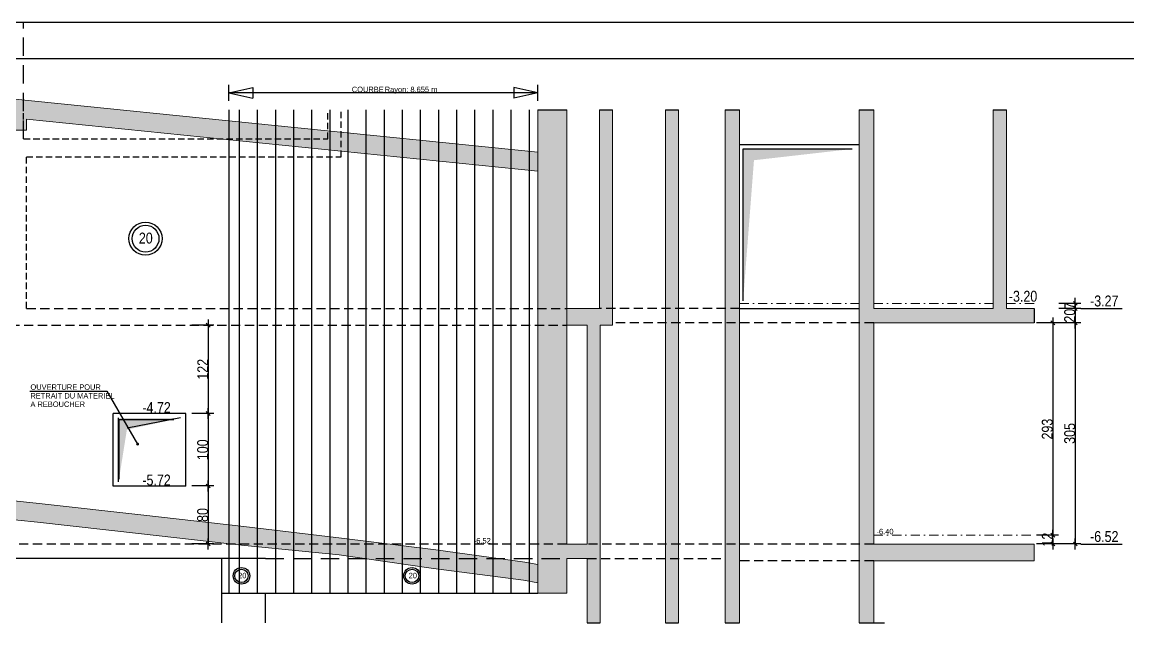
# Model space of a CAD drawing. Header units: millimetres. Extents: x 2049 to 9471, y -43633 to -39431.
# Drawn here: x 3018 to 4544, y -40262 to -39433 of the extents above; entities that cross this region are included whole.
import ezdxf

# ---------------------------------------------------------------- set-up
doc = ezdxf.new("R2010")
doc.units = ezdxf.units.MM
doc.linetypes.add('CACHEX2', pattern=[19.05, 12.7, -6.35])
doc.linetypes.add('TIRETPTX2', pattern=[50.8, 25.4, -12.7, 0, -12.7])
for name, color, linetype in [('01-Cad  2', 1, 'Continuous'), ('01_cote_gen', 4, 'Continuous'), ('01_linteaux', 2, 'Continuous'), ('01_murs_sup', 2, 'CACHEX2'), ('01_poch_BN', 9, 'Continuous'), ('01_poch_murs', 253, 'Continuous'), ('01_texte', 230, 'Continuous'), ('AA_COTES', 2, 'Continuous')]:
    doc.layers.add(name, color=color, linetype=linetype)
doc.layers.add('01_murs_coup', color=5, linetype='Continuous', lineweight=60)
doc.layers.add('01_tram_axes', color=2, linetype='TIRETPTX2', lineweight=9)
doc.styles.add('ARIAL NA', font='ARIALN.TTF')
doc.styles.add('STYLE2', font='ARIALN.TTF')
doc.dimstyles.new('JB50', dxfattribs={"dimscale": 0.1, "dimtxt": 150, "dimasz": 15, "dimexe": 0.1, "dimexo": 0.1, "dimgap": 0.09, "dimtad": 1, "dimdec": 1, "dimdsep": 46, "dimtxsty": 'STYLE2', "dimblk1": 'BOND_G', "dimblk2": 'BOND_D', "dimsah": 1, "dimcen": 1.5, "dimdle": 0.01, "dimse1": 1, "dimse2": 1, "dimclrd": 4, "dimclre": 2, "dimclrt": 6, "dimazin": 2, "dimtfac": 2.333333, "dimtdec": 1, "dimtix": 1, "dimtmove": 2, "dimatfit": 3, "dimldrblk": 'BOND_G', "dimfxl": 1, "dimtolj": 1, "dimtzin": 0, "dimarcsym": 0})

# ---------------------------------------------------------------- blocks, each defined once
blk = doc.blocks.new('BOND_G')
at = {"layer": 'AA_COTES', "color": 0}
for p, q in [((0, -5), (0, 15)), ((5, 0), (-5, 0)), ((1.8, 1.8), (-1.8, -1.8))]:
    blk.add_line(p, q, dxfattribs=at)
blk = doc.blocks.new('BOND_D')
at = {"layer": 'AA_COTES', "color": 0}
for p, q in [((5, 0), (-5, 0)), ((-1.8, -1.8), (1.8, 1.8)), ((0, 5), (0, -15))]:
    blk.add_line(p, q, dxfattribs=at)
blk = doc.blocks.new('*D4671')
at = {"layer": '01_cote_gen', "color": 4, "lineweight": -2, "ltscale": 200, "transparency": 16777216}
blk.add_line((4471.2, -39849.8), (4471.2, -40151.8), dxfattribs=at)
at = {"layer": 'Defpoints', "color": 0, "ltscale": 200, "transparency": 16777216}
for p in [(4414.5, -39848.3), (4414.5, -40153.3), (4471.2, -40153.3)]:
    blk.add_point(p, dxfattribs=at)
at = {"layer": '01_cote_gen', "color": 4, "lineweight": -2, "ltscale": 200, "transparency": 16777216, "xscale": 1.5, "yscale": 1.5, "zscale": 1.5}
for name, p, rotation in [('BOND_G', (4471.2, -39848.3), 90), ('BOND_D', (4471.2, -40153.3), 270)]:
    blk.add_blockref(name, p, dxfattribs=dict(at, rotation=rotation))
at = {"layer": '01_cote_gen', "color": 6, "ltscale": 200, "transparency": 16777216, "insert": (4463.5, -40000.8), "char_height": 15, "attachment_point": 5, "rotation": 90, "style": 'STYLE2'}
blk.add_mtext('\\A1;305', dxfattribs=at)
blk = doc.blocks.new('*D4672')
at = {"layer": '01_cote_gen', "color": 4, "lineweight": -2, "ltscale": 200, "transparency": 16777216}
blk.add_line((4440.3, -39849.8), (4440.3, -40139.8), dxfattribs=at)
at = {"layer": 'Defpoints', "color": 0, "ltscale": 200, "transparency": 16777216}
for p in [(4414.5, -39848.3), (4414.5, -40141.3), (4440.3, -40141.3)]:
    blk.add_point(p, dxfattribs=at)
at = {"layer": '01_cote_gen', "color": 4, "lineweight": -2, "ltscale": 200, "transparency": 16777216, "xscale": 1.5, "yscale": 1.5, "zscale": 1.5}
for name, p, rotation in [('BOND_G', (4440.3, -39848.3), 90), ('BOND_D', (4440.3, -40141.3), 270)]:
    blk.add_blockref(name, p, dxfattribs=dict(at, rotation=rotation))
at = {"layer": '01_cote_gen', "color": 6, "ltscale": 200, "transparency": 16777216, "insert": (4432.6, -39994.8), "char_height": 15, "attachment_point": 5, "rotation": 90, "style": 'STYLE2'}
blk.add_mtext('\\A1;293', dxfattribs=at)
blk = doc.blocks.new('*D4673')
at = {"layer": '01_cote_gen', "color": 4, "lineweight": -2, "ltscale": 200, "transparency": 16777216}
blk.add_line((4471.2, -39829.8), (4471.2, -39846.8), dxfattribs=at)
at = {"layer": 'Defpoints', "color": 0, "ltscale": 200, "transparency": 16777216}
for p in [(4395.2, -39828.3), (4395.2, -39848.3), (4471.2, -39848.3)]:
    blk.add_point(p, dxfattribs=at)
at = {"layer": '01_cote_gen', "color": 4, "lineweight": -2, "ltscale": 200, "transparency": 16777216, "xscale": 1.5, "yscale": 1.5, "zscale": 1.5}
for name, p, rotation in [('BOND_G', (4471.2, -39828.3), 90), ('BOND_D', (4471.2, -39848.3), 270)]:
    blk.add_blockref(name, p, dxfattribs=dict(at, rotation=rotation))
at = {"layer": '01_cote_gen', "color": 6, "ltscale": 200, "transparency": 16777216, "insert": (4463.5, -39838.3), "char_height": 15, "attachment_point": 5, "rotation": 90, "style": 'STYLE2'}
blk.add_mtext('\\A1;20', dxfattribs=at)
blk = doc.blocks.new('*D4674')
at = {"layer": '01_cote_gen', "color": 4, "lineweight": -2, "ltscale": 200, "transparency": 16777216}
for p, q in [((4471.2, -39819.8), (4471.2, -39818.3)), ((4471.2, -39828.3), (4471.2, -39821.3)), ((4471.2, -39829.8), (4471.2, -39831.3))]:
    blk.add_line(p, q, dxfattribs=at)
at = {"layer": 'Defpoints', "color": 0, "ltscale": 200, "transparency": 16777216}
for p in [(4414.5, -39821.3), (4414.5, -39828.3), (4471.2, -39821.3)]:
    blk.add_point(p, dxfattribs=at)
at = {"layer": '01_cote_gen', "color": 4, "lineweight": -2, "ltscale": 200, "transparency": 16777216, "xscale": 1.5, "yscale": 1.5, "zscale": 1.5}
for name, p, rotation in [('BOND_D', (4471.2, -39821.3), 270), ('BOND_G', (4471.2, -39828.3), 90)]:
    blk.add_blockref(name, p, dxfattribs=dict(at, rotation=rotation))
at = {"layer": '01_cote_gen', "color": 6, "ltscale": 200, "transparency": 16777216, "insert": (4463.7, -39824.8), "char_height": 15, "attachment_point": 5, "rotation": 90, "style": 'STYLE2'}
blk.add_mtext('\\A1;7', dxfattribs=at)
blk = doc.blocks.new('*D4675')
at = {"layer": '01_cote_gen', "color": 4, "lineweight": -2, "ltscale": 200, "transparency": 16777216}
for p, q in [((4440.3, -40139.8), (4440.3, -40138.3)), ((4440.3, -40153.3), (4440.3, -40141.3)), ((4440.3, -40154.8), (4440.3, -40156.3))]:
    blk.add_line(p, q, dxfattribs=at)
at = {"layer": 'Defpoints', "color": 0, "ltscale": 200, "transparency": 16777216}
for p in [(4387.7, -40141.3), (4387.7, -40153.3), (4440.3, -40141.3)]:
    blk.add_point(p, dxfattribs=at)
at = {"layer": '01_cote_gen', "color": 4, "lineweight": -2, "ltscale": 200, "transparency": 16777216, "xscale": 1.5, "yscale": 1.5, "zscale": 1.5}
for name, p, rotation in [('BOND_D', (4440.3, -40141.3), 270), ('BOND_G', (4440.3, -40153.3), 90)]:
    blk.add_blockref(name, p, dxfattribs=dict(at, rotation=rotation))
at = {"layer": '01_cote_gen', "color": 6, "ltscale": 200, "transparency": 16777216, "insert": (4432.7, -40147.3), "char_height": 15, "attachment_point": 5, "rotation": 90, "style": 'STYLE2'}
blk.add_mtext('\\A1;12', dxfattribs=at)
blk = doc.blocks.new('*D4915')
at = {"layer": '01_cote_gen', "color": 4, "lineweight": -2, "ltscale": 200, "transparency": 16777216}
blk.add_line((3274.9, -39852.8), (3274.9, -39971.8), dxfattribs=at)
at = {"layer": 'Defpoints', "color": 0, "ltscale": 200, "transparency": 16777216}
for p in [(3266.5, -39851.3), (3243.8, -39973.3), (3274.9, -39973.3)]:
    blk.add_point(p, dxfattribs=at)
at = {"layer": '01_cote_gen', "color": 4, "lineweight": -2, "ltscale": 200, "transparency": 16777216, "xscale": 1.5, "yscale": 1.5, "zscale": 1.5}
for name, p, rotation in [('BOND_G', (3274.9, -39851.3), 90), ('BOND_D', (3274.9, -39973.3), 270)]:
    blk.add_blockref(name, p, dxfattribs=dict(at, rotation=rotation))
at = {"layer": '01_cote_gen', "color": 6, "ltscale": 200, "transparency": 16777216, "insert": (3267.3, -39912.3), "char_height": 15, "attachment_point": 5, "rotation": 90, "style": 'STYLE2'}
blk.add_mtext('\\A1;122', dxfattribs=at)
blk = doc.blocks.new('*D4916')
at = {"layer": '01_cote_gen', "color": 4, "lineweight": -2, "ltscale": 200, "transparency": 16777216}
blk.add_line((3274.9, -39974.8), (3274.9, -40071.8), dxfattribs=at)
at = {"layer": 'Defpoints', "color": 0, "ltscale": 200, "transparency": 16777216}
for p in [(3267.4, -39973.3), (3243.8, -40073.3), (3274.9, -40073.3)]:
    blk.add_point(p, dxfattribs=at)
at = {"layer": '01_cote_gen', "color": 4, "lineweight": -2, "ltscale": 200, "transparency": 16777216, "xscale": 1.5, "yscale": 1.5, "zscale": 1.5}
for name, p, rotation in [('BOND_G', (3274.9, -39973.3), 90), ('BOND_D', (3274.9, -40073.3), 270)]:
    blk.add_blockref(name, p, dxfattribs=dict(at, rotation=rotation))
at = {"layer": '01_cote_gen', "color": 6, "ltscale": 200, "transparency": 16777216, "insert": (3267.2, -40023.3), "char_height": 15, "attachment_point": 5, "rotation": 90, "style": 'STYLE2'}
blk.add_mtext('\\A1;100', dxfattribs=at)
blk = doc.blocks.new('*D4917')
at = {"layer": '01_cote_gen', "color": 4, "lineweight": -2, "ltscale": 200, "transparency": 16777216}
blk.add_line((3274.9, -40074.8), (3274.9, -40151.8), dxfattribs=at)
at = {"layer": 'Defpoints', "color": 0, "ltscale": 200, "transparency": 16777216}
for p in [(3243.8, -40073.3), (3219.3, -40153.3), (3274.9, -40153.3)]:
    blk.add_point(p, dxfattribs=at)
at = {"layer": '01_cote_gen', "color": 4, "lineweight": -2, "ltscale": 200, "transparency": 16777216, "xscale": 1.5, "yscale": 1.5, "zscale": 1.5}
for name, p, rotation in [('BOND_G', (3274.9, -40073.3), 90), ('BOND_D', (3274.9, -40153.3), 270)]:
    blk.add_blockref(name, p, dxfattribs=dict(at, rotation=rotation))
at = {"layer": '01_cote_gen', "color": 6, "ltscale": 200, "transparency": 16777216, "insert": (3267.2, -40113.3), "char_height": 15, "attachment_point": 5, "rotation": 90, "style": 'STYLE2'}
blk.add_mtext('\\A1;80', dxfattribs=at)

msp = doc.modelspace()

# ---------------------------------------------------------------- hatches: boundary and pattern name
at = {"layer": '01_poch_BN', "ltscale": 200}
h = msp.add_hatch(color=256, dxfattribs=at)
h.dxf.hatch_style = 1
h.paths.add_polyline_path([(3004.06, -39556.33), (2629.81, -39556.33), (2629.81, -39594.33), (2696.81, -39594.33), (2696.81, -39582.33), (3004.06, -39582.33)])
h.paths.add_polyline_path([(3020.06, -39540.79), (3004.06, -39539.16), (3004.06, -39582.33), (3020.06, -39582.33)])
h.paths.add_polyline_path([(3020.06, -39540.79), (3020.06, -39582.33), (3024.06, -39582.33), (3024.06, -39567.33), (3289.68, -39594.33), (3440.06, -39594.33), (3440.06, -39583.48)])
h.paths.add_polyline_path([(3458.06, -39585.31), (3440.06, -39583.48), (3440.06, -39594.33), (3438.06, -39594.33), (3289.68, -39594.33), (3458.06, -39611.44)])
h.paths.add_polyline_path([(3729.6, -39612.9), (3458.06, -39585.31), (3458.06, -39611.44), (3729.6, -39639.04)])
h.paths.add_polyline_path([(3769.5, -39554.47), (3729.6, -39554.47), (3729.6, -39828.33), (3769.5, -39828.33)])
h.paths.add_polyline_path([(3832.81, -39554.47), (3814.81, -39554.47), (3814.81, -39828.33), (3832.81, -39828.33)])
h.paths.add_polyline_path([(3832.81, -39828.33), (3814.81, -39828.33), (3769.5, -39828.33), (3769.5, -39851.33), (3797.81, -39851.33), (3797.81, -40153.33), (3815.81, -40153.33), (3815.81, -39851.33), (3832.81, -39851.33)])
h.paths.add_polyline_path([(3769.5, -39851.33), (3729.6, -39851.33), (3729.6, -40153.33), (3769.5, -40153.33)])
h.paths.add_polyline_path([(3769.5, -39828.33), (3729.6, -39828.33), (3729.6, -39851.33), (3769.5, -39851.33)])
h.paths.add_polyline_path([(3923.81, -39554.47), (3905.81, -39554.47), (3905.81, -39828.33), (3923.81, -39828.33)])
h.paths.add_polyline_path([(4008.06, -39554.47), (3988.06, -39554.47), (3988.06, -39828.33), (4008.06, -39828.33)])
h.paths.add_polyline_path([(4193.06, -39554.47), (4173.07, -39554.47), (4173.07, -39848.33), (4193.06, -39848.33), (4414.29, -39848.33), (4414.29, -39828.33), (4376.05, -39828.33), (4376.05, -39554.47), (4358.05, -39554.47), (4358.05, -39828.33), (4193.06, -39828.33)])
h.paths.add_polyline_path([(4193.06, -39848.33), (4173.07, -39848.33), (4173.07, -40153.33), (4193.06, -40153.33)])
h.paths.add_polyline_path([(4008.06, -39828.33), (3988.06, -39828.33), (3988.06, -39848.33), (4008.06, -39848.33)])
h.paths.add_polyline_path([(4008.06, -39848.33), (3988.06, -39848.33), (3988.06, -40153.33), (4008.06, -40153.33)])
h.paths.add_polyline_path([(3923.81, -39848.33), (3905.81, -39848.33), (3905.81, -40153.33), (3923.81, -40153.33)])
h.paths.add_polyline_path([(3923.81, -39828.33), (3905.81, -39828.33), (3905.81, -39848.33), (3923.81, -39848.33)])
h.paths.add_polyline_path([(3815.81, -40153.33), (3797.81, -40153.33), (3769.5, -40153.33), (3729.6, -40153.33), (3729.6, -40173.33), (3769.5, -40173.33), (3797.81, -40173.33), (3815.81, -40173.33)])
h.paths.add_polyline_path([(3815.81, -40173.33), (3797.81, -40173.33), (3797.81, -40262.15), (3815.81, -40262.15)])
h.paths.add_polyline_path([(3769.5, -40173.33), (3729.6, -40173.33), (3729.6, -40221.33), (3769.5, -40221.33)])
h.paths.add_polyline_path([(3923.81, -40173.33), (3905.81, -40173.33), (3905.81, -40262.15), (3923.81, -40262.15)])
h.paths.add_polyline_path([(3923.81, -40153.33), (3905.81, -40153.33), (3905.81, -40173.33), (3923.81, -40173.33)])
h.paths.add_polyline_path([(4008.06, -40153.33), (3988.06, -40153.33), (3988.06, -40262.15), (4008.06, -40262.15)])
h.paths.add_polyline_path([(4414.29, -40153.33), (4193.06, -40153.33), (4173.07, -40153.33), (4173.07, -40176.33), (4193.06, -40176.33), (4414.29, -40176.33)])
h.paths.add_polyline_path([(4193.06, -40176.33), (4173.07, -40176.33), (4173.07, -40262.15), (4193.06, -40262.15)])
h.paths.add_polyline_path([(3729.6, -40181.56), (3711.5, -40178.44), (3674.84, -40173.33), (3491.18, -40173.33), (3585.58, -40187.12), (3709.69, -40203.01), (3729.6, -40206.85)])
h.paths.add_polyline_path([(3588.81, -40161.33), (3523.81, -40153.33), (3305.06, -40153.33), (3320.79, -40155.15), (3455.7, -40168.14), (3491.18, -40173.33), (3674.84, -40173.33)])
h.paths.add_polyline_path([(3323.81, -40129.33), (3185.81, -40113.33), (3041.81, -40097.33), (2881.81, -40081.33), (2696.81, -40065.33), (2696.81, -40091.42), (2879.4, -40107.21), (3039.08, -40123.18), (3182.88, -40139.16), (3305.06, -40153.33), (3523.81, -40153.33), (3458.81, -40145.33)])
h.paths.add_polyline_path([(2691.81, -39654.33), (2670.31, -39654.33), (2670.31, -39727.11, -0.2769474), (2691.81, -39732.81)], flags=17)
h.paths.add_polyline_path([(2696.81, -39654.33), (2691.81, -39654.33), (2691.81, -39732.81, -0.2769474), (2670.31, -39738.5), (2670.31, -40262.15), (2696.81, -40262.15)])
h.paths.add_polyline_path([(2691.81, -39732.81, 0.2769474), (2670.31, -39727.11), (2670.31, -39738.5, 0.2769474)], flags=17)

# ---------------------------------------------------------------- linework, layer by layer
at = {"layer": '01-Cad  2'}
for p, q in [((2106.37, -39433.32, 9.99), (9471.22, -39433.32, 9.99)), ((2156.37, -39483.32, -0.3), (9420.22, -39483.32, -0.3))]:
    msp.add_line(p, q, dxfattribs=at)
at = {"layer": '01_linteaux', "linetype": 'CACHEX2', "ltscale": 2}
for p, q in [((3020.06, -39594.33), (3020.06, -39434.54)), ((3353.81, -40173.33), (3769.5, -40173.33))]:
    msp.add_line(p, q, dxfattribs=at)
at = {"layer": '01_linteaux'}
for p, q in [((4008.08, -39602.33), (4173.07, -39602.33)), ((4008.06, -39828.33), (4173.07, -39828.33)), ((3143.81, -40073.33), (3143.81, -39973.33)), ((3243.81, -39973.33), (3143.81, -39973.33)), ((3243.81, -40073.33), (3243.81, -39973.33)), ((3243.81, -40073.33), (3143.81, -40073.33)), ((3353.81, -40173.33), (2696.81, -40173.33)), ((3293.81, -40262.15), (3293.81, -40173.33)), ((3293.81, -40221.33), (3729.6, -40221.33)), ((3353.81, -40262.15), (3353.81, -40221.33))]:
    msp.add_line(p, q, dxfattribs=at)
at = {"layer": '01_murs_coup', "linetype": 'Continuous', "lineweight": 5}
for p, q in [((3729.6, -39612.9), (3004.06, -39539.16)), ((3729.6, -40221.33), (3729.6, -39554.47)), ((3769.5, -40153.33), (3769.5, -39554.47)), ((3814.81, -39828.33), (3814.81, -39554.47)), ((3832.81, -39851.33), (3832.81, -39554.47)), ((3905.81, -40262.15), (3905.81, -39554.47)), ((3923.81, -40262.15), (3923.81, -39554.47)), ((3988.06, -40262.15), (3988.06, -39554.47)), ((4008.06, -40262.15), (4008.06, -39554.47)), ((4173.07, -39554.47), (4173.07, -40262.15)), ((4193.06, -39554.47), (4193.06, -39828.33)), ((4358.05, -39828.33), (4358.05, -39554.47)), ((4376.05, -39828.33), (4376.05, -39554.47)), ((3729.6, -39639.04), (3024.06, -39567.33)), ((3024.06, -39582.33), (3024.06, -39567.33)), ((3024.06, -39582.33), (2696.81, -39582.33)), ((3438.06, -39594.33), (3440.06, -39594.33)), ((3769.5, -39828.33), (3814.81, -39828.33)), ((4193.06, -39828.33), (4358.05, -39828.33)), ((4376.05, -39828.33), (4414.29, -39828.33)), ((3769.5, -39851.33), (3797.81, -39851.33)), ((3797.81, -40153.33), (3797.81, -39851.33)), ((3815.81, -40262.15), (3815.81, -39851.33)), ((3815.81, -39851.33), (3832.81, -39851.33)), ((4193.06, -39848.33), (4414.29, -39848.33)), ((4193.06, -39848.33), (4193.06, -40153.33)), ((3041.81, -40097.33), (2881.81, -40081.33)), ((3039.08, -40123.18), (2879.4, -40107.21)), ((3185.81, -40113.33), (3041.81, -40097.33)), ((3182.88, -40139.16), (3039.08, -40123.18)), ((3323.81, -40129.33), (3185.81, -40113.33)), ((3320.79, -40155.15), (3182.88, -40139.16)), ((3458.81, -40145.33), (3323.81, -40129.33)), ((3455.7, -40168.14), (3320.79, -40155.15)), ((3588.81, -40161.33), (3458.81, -40145.33)), ((3797.81, -40153.33), (3769.5, -40153.33)), ((4193.06, -40153.33), (4414.29, -40153.33)), ((3585.58, -40187.12), (3455.7, -40168.14)), ((3711.5, -40178.44), (3588.81, -40161.33)), ((3729.6, -40181.56), (3711.5, -40178.44)), ((3769.5, -40221.33), (3769.5, -40173.33)), ((3769.5, -40173.33), (3797.81, -40173.33)), ((3797.81, -40262.15), (3797.81, -40173.33)), ((4193.06, -40176.33), (4193.06, -40262.15)), ((4414.29, -40176.33), (4193.06, -40176.33)), ((3709.69, -40203.01), (3585.58, -40187.12)), ((3729.6, -40206.85), (3709.69, -40203.01)), ((3729.6, -40221.33), (3769.5, -40221.33))]:
    msp.add_line(p, q, dxfattribs=at)
at = {"layer": '01_murs_sup', "ltscale": 0.7}
for p, q in [((3020.06, -39594.33), (3020.06, -39555.96)), ((3440.06, -39594.33), (3440.06, -39555.96)), ((3458.06, -39619.33), (3458.06, -39555.96)), ((3020.06, -39594.33), (3440.06, -39594.33)), ((3024.06, -39828.33), (3024.06, -39619.33)), ((3024.06, -39619.33), (3458.06, -39619.33))]:
    msp.add_line(p, q, dxfattribs=at)
at = {"layer": '01_murs_sup'}
for p, q in [((3024.06, -39828.33), (3769.5, -39828.33)), ((4008.06, -39828.33), (3814.81, -39828.33)), ((2696.81, -39851.33), (3769.5, -39851.33)), ((4193.06, -39848.33), (3832.81, -39848.33)), ((3769.5, -40153.33), (2696.81, -40153.33)), ((4193.06, -40153.33), (3797.81, -40153.33)), ((3797.81, -40173.33), (3988.06, -40173.33)), ((4193.06, -40176.33), (4008.06, -40176.33))]:
    msp.add_line(p, q, dxfattribs=at)
at = {"layer": '01_poch_BN', "ltscale": 200}
for p, q in [((3729.6, -39554.47), (3769.5, -39554.47)), ((3814.81, -39554.47), (3832.81, -39554.47)), ((3905.81, -39554.47), (3923.81, -39554.47)), ((3988.06, -39554.47), (4008.06, -39554.47)), ((4173.07, -39554.47), (4193.06, -39554.47)), ((4358.05, -39554.47), (4376.05, -39554.47)), ((4414.29, -39828.33), (4414.29, -39848.33)), ((3152.1, -40064.08), (3152.1, -39981.53)), ((3152.1, -39981.53), (3227.55, -39981.53)), ((3797.81, -40262.15), (3815.81, -40262.15)), ((3905.81, -40262.15), (3923.81, -40262.15)), ((3988.06, -40262.15), (4008.06, -40262.15)), ((4173.07, -40262.15), (4208.08, -40262.15))]:
    msp.add_line(p, q, dxfattribs=at)
at = {"layer": '01_poch_BN', "lineweight": 0}
msp.add_line((4414.29, -40153.33), (4414.29, -40176.33), dxfattribs=at)
at = {"layer": '01_poch_BN', "ltscale": 200}
for points in [[(3152.1, -40064.08), (3152.1, -39981.53), (3159.64, -39996.22)], [(3152.1, -39981.53), (3227.55, -39981.53), (3159.64, -39996.22)]]:
    msp.add_solid(points, dxfattribs=at)
at = {"layer": '01_poch_murs'}
for p, q in [((3303.22, -39554.47), (3303.22, -40221.33)), ((3317.47, -39554.47), (3317.47, -40221.33)), ((3342.47, -39554.47), (3342.47, -40221.33)), ((3367.47, -39554.47), (3367.47, -40221.33)), ((3392.47, -39554.47), (3392.47, -40221.33)), ((3417.47, -39554.47), (3417.47, -40221.33)), ((3442.47, -39554.47), (3442.47, -40221.33)), ((3467.47, -39554.47), (3467.47, -40221.33)), ((3492.47, -39554.47), (3492.47, -40221.33)), ((3517.47, -39554.47), (3517.47, -40221.33)), ((3542.47, -39554.47), (3542.47, -40221.33)), ((3567.47, -39554.47), (3567.47, -40221.33)), ((3592.47, -39554.47), (3592.47, -40221.33)), ((3617.47, -39554.47), (3617.47, -40221.33)), ((3642.47, -39554.47), (3642.47, -40221.33)), ((3667.47, -39554.47), (3667.47, -40221.33)), ((3692.47, -39554.47), (3692.47, -40221.33)), ((3717.47, -39554.47), (3717.47, -40221.33))]:
    msp.add_line(p, q, dxfattribs=at)
at = {"layer": '01_poch_murs', "ltscale": 200}
for p, q in [((4012.9, -39817.66), (4012.9, -39608.37)), ((4012.9, -39608.37), (4163.37, -39608.37))]:
    msp.add_line(p, q, dxfattribs=at)
at = {"layer": '01_poch_murs', "ltscale": 3}
for p, q in [((3151.17, -40067.33), (3151.17, -39979.38)), ((3236.76, -39979.38), (3162.99, -39993.31))]:
    msp.add_line(p, q, dxfattribs=at)
at = {"layer": '01_poch_murs', "ltscale": 200}
for points in [[(4012.9, -39817.66), (4012.9, -39608.37), (4027.86, -39623.85)], [(4012.9, -39608.37), (4163.37, -39608.37), (4027.86, -39623.85)]]:
    msp.add_solid(points, dxfattribs=at)
at = {"layer": '01_poch_murs', "ltscale": 3}
for points in [[(3151.17, -40067.33), (3151.17, -39979.38), (3162.99, -39993.31)], [(3151.17, -39979.38), (3236.76, -39979.38), (3162.99, -39993.31)]]:
    msp.add_solid(points, dxfattribs=at)
at = {"layer": '01_texte'}
for p, q in [((3303.22, -39541.8), (3303.22, -39519.99)), ((3303.22, -39530.9), (3336.26, -39523.64)), ((3729.6, -39530.9), (3303.22, -39530.9)), ((3303.22, -39530.9), (3336.26, -39538.15)), ((3336.26, -39523.64), (3336.26, -39538.15)), ((3729.6, -39530.9), (3696.56, -39523.64)), ((3696.56, -39523.64), (3696.56, -39538.15)), ((3729.6, -39530.9), (3696.56, -39538.15)), ((3729.6, -39541.8), (3729.6, -39519.99)), ((3729.6, -39541.8), (3729.6, -39519.99)), ((4478.7, -39828.33), (4535.99, -39828.33)), ((3028.9, -39942.38), (3135.09, -39942.38)), ((3135.09, -39942.38), (3177.41, -40015.45)), ((4478.7, -40153.33), (4535.99, -40153.33))]:
    msp.add_line(p, q, dxfattribs=at)
at = {"layer": '01_texte', "const_width": 2, "flags": 128}
msp.add_lwpolyline([(3176.41, -40015.45, 1), (3178.41, -40015.45, 1)], format="xyb", close=True, dxfattribs=at)
at = {"layer": '01_texte'}
for centre, radius in [((3188.35, -39732.05), 22.87), ((3188.35, -39732.05), 18.51), ((3320.74, -40197.26), 11.43), ((3556.01, -40197.26), 11.43), ((3320.74, -40197.26), 9.25), ((3556.01, -40197.26), 9.25)]:
    msp.add_circle(centre, radius, dxfattribs=at)
at = {"layer": '01_tram_axes', "ltscale": 0.5}
for p, q in [((4008.08, -39821.33), (4173.07, -39821.33)), ((4193.06, -39821.33), (4358.05, -39821.33)), ((4376.05, -39821.33), (4414.29, -39821.33)), ((4193.06, -40141.33), (4414.29, -40141.33))]:
    msp.add_line(p, q, dxfattribs=at)

# ---------------------------------------------------------------- texts
at = {"layer": '01_texte'}
for s, height, style, p in [('COURBE', 7.5, 'STYLE2', (3472.96, -39529.94)), ('Rayon: 8.655 m', 7.5, 'STYLE2', (3518.41, -39529.94)), ('20', 15, 'STYLE2', (3179.14, -39738.77)), ('-3.20', 15, 'ARIAL NA', (4379.53, -39819.02)), ('-3.27', 15, 'ARIAL NA', (4491.59, -39825.52)), ('OUVERTURE POUR', 7.5, 'STYLE2', (3029.54, -39940.59)), ('A REBOUCHER', 7.5, 'STYLE2', (3029.54, -39964.27)), ('RETRAIT DU MATERIEL', 7.5, 'STYLE2', (3029.54, -39952.6)), ('-4.72', 15, 'ARIAL NA', (3183.97, -39972.6)), ('-5.72', 15, 'ARIAL NA', (3183.97, -40072.6)), ('-6.40', 7.5, 'STYLE2', (4196.94, -40139.9)), ('-6.52', 15, 'ARIAL NA', (4491.59, -40150.52)), ('-6.52', 7.5, 'STYLE2', (3641.23, -40152.6)), ('20', 7.5, 'STYLE2', (3316.14, -40200.62)), ('20', 7.5, 'STYLE2', (3551.4, -40200.62))]:
    msp.add_text(s, height=height, dxfattribs=dict(at, style=style)).set_placement(p)

# ---------------------------------------------------------------- dimensions: what is measured, and where the dimension line sits
at = {"layer": '01_cote_gen', "ltscale": 200}
for base, p1, p2, picture, middle in [((4471.2, -39848.33), (4395.17, -39828.33), (4395.17, -39848.33), '*D4673', (4463.53, -39838.33)), ((4471.2, -39821.33), (4414.54, -39828.33), (4414.54, -39821.33), '*D4674', (4463.69, -39824.83)), ((3274.87, -39973.33), (3266.54, -39851.33), (3243.81, -39973.33), '*D4915', (3267.33, -39912.33)), ((4471.2, -40153.33), (4414.54, -39848.33), (4414.54, -40153.33), '*D4671', (4463.53, -40000.83)), ((4440.26, -40141.33), (4414.54, -39848.33), (4414.54, -40141.33), '*D4672', (4432.59, -39994.83)), ((3274.87, -40073.33), (3267.37, -39973.33), (3243.81, -40073.33), '*D4916', (3267.2, -40023.33)), ((3274.87, -40153.33), (3243.81, -40073.33), (3219.33, -40153.33), '*D4917', (3267.2, -40113.33)), ((4440.26, -40141.33), (4387.74, -40153.33), (4387.74, -40141.33), '*D4675', (4432.72, -40147.33))]:
    dim = msp.add_linear_dim(base=base, p1=p1, p2=p2, angle=90, dimstyle='JB50', dxfattribs=at)
    dim.commit()
    dim.dimension.update_dxf_attribs({"geometry": picture, "text_midpoint": middle})

doc.saveas('drawing.dxf')
